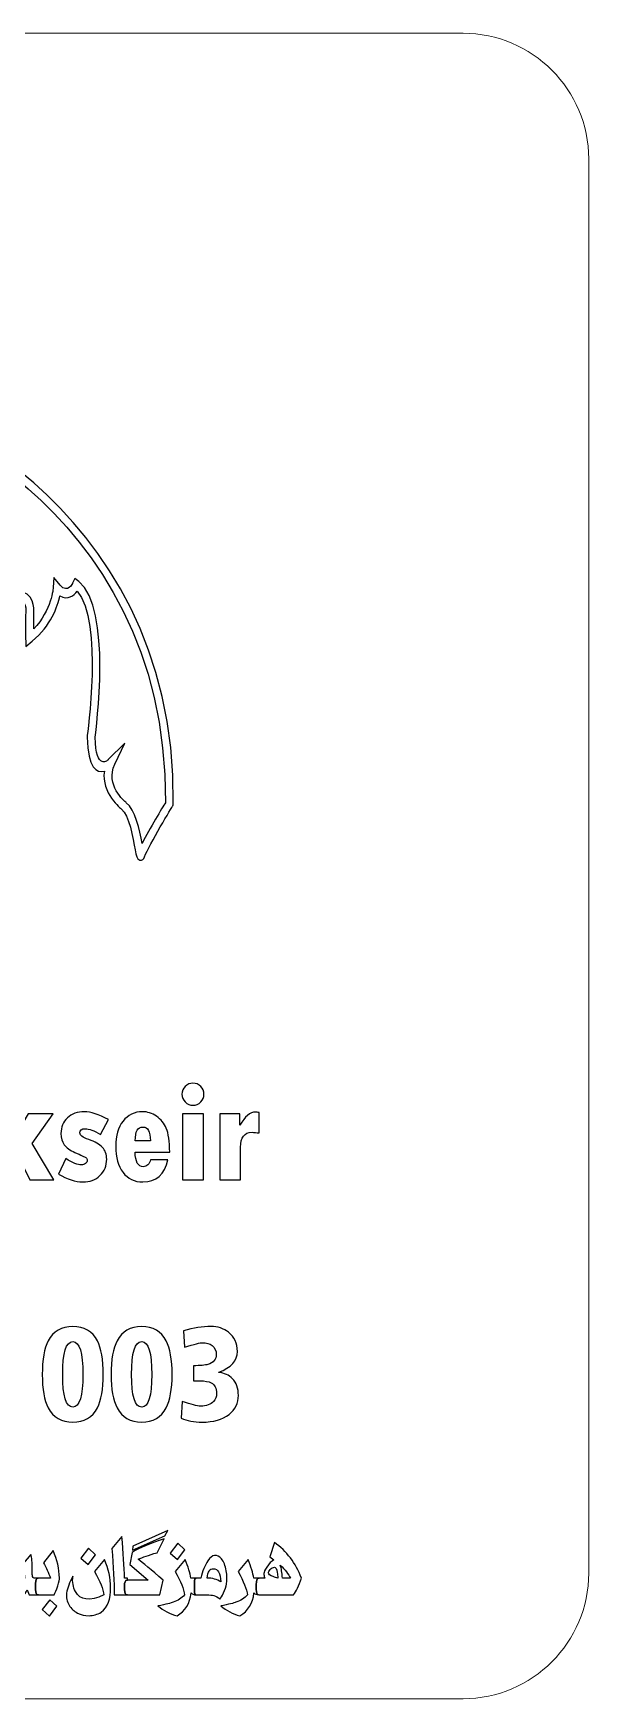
# Model space of a CAD drawing. Header units: millimetres. Extents: x -98 to 20, y -25 to 25.
# Drawn here: x 6.71 to 19.98, y -20.04 to 19.76 of the extents above; entities that cross this region are included whole.
import ezdxf

# ---------------------------------------------------------------- set-up
doc = ezdxf.new("R2010")
doc.units = ezdxf.units.MM
doc.header["$MEASUREMENT"] = 0
doc.layers.add('Layer 1', color=7, linetype='Continuous')

msp = doc.modelspace()

# ---------------------------------------------------------------- linework, layer by layer
at = {"layer": 'Layer 1', "color": 250, "lineweight": 18}
msp.add_open_spline([(-16.8224, 19.7584), (-16.8224, 19.7584), (16.9776, 19.7584), (16.9776, 19.7584), (18.6299, 19.7584), (19.9776, 18.4107), (19.9776, 16.7584), (19.9776, 16.7584), (19.9776, -17.0416), (19.9776, -17.0416), (19.9776, -18.6939), (18.6299, -20.0416), (16.9776, -20.0416), (16.9776, -20.0416), (-16.8224, -20.0416), (-16.8224, -20.0416), (-18.4747, -20.0416), (-19.8224, -18.6939), (-19.8224, -17.0416), (-19.8224, -17.0416), (-19.8224, 16.7584), (-19.8224, 16.7584), (-19.8224, 18.4107), (-18.4747, 19.7584), (-16.8224, 19.7584)], degree=3, knots=[0, 0, 0, 0, 0.125, 0.125, 0.125, 0.25, 0.25, 0.25, 0.375, 0.375, 0.375, 0.5, 0.5, 0.5, 0.625, 0.625, 0.625, 0.75, 0.75, 0.75, 0.875, 0.875, 0.875, 1, 1, 1, 1], dxfattribs=at)
at = {"layer": 'Layer 1', "color": 240}
for points, knots in [([(3.295, 11.0813), (3.295, 11.0813), (3.3156, 11.0739), (3.3156, 11.0739), (3.3349, 11.0674), (10.1292, 8.8262), (10.0527, 1.3445), (10.0527, 1.3445), (10.0524, 1.3182), (10.0524, 1.3182), (10.0524, 1.3182), (10.0393, 1.2963), (10.0393, 1.2963), (10.0378, 1.2937), (9.4707, 0.3562), (9.3669, 0.0794), (9.3521, 0.0158), (9.3151, -0.0095), (9.2535, 0.0014), (9.2535, 0.0014), (9.2513, 0.0017), (9.2513, 0.0017), (9.1794, 0.016), (9.164, 0.106), (9.1403, 0.2435), (9.0927, 0.5205), (8.996, 1.0813), (8.8135, 1.2185), (8.8135, 1.2185), (8.8112, 1.2203), (8.8112, 1.2203), (8.8097, 1.2215), (8.3261, 1.6), (8.4043, 2.1269), (8.2271, 2.0815), (8.0094, 2.183), (7.9918, 2.9373), (7.9918, 2.9373), (7.9926, 2.9518), (7.9926, 2.9518), (7.9937, 2.96), (8.3823, 5.7114), (7.7541, 6.4302), (7.6766, 6.3236), (7.534, 6.1962), (7.3436, 6.3181), (7.2864, 6.0637), (7.1253, 5.5933), (6.6818, 5.2318), (6.6818, 5.2318), (6.5258, 5.1046), (6.5258, 5.1046), (6.5258, 5.3615), (6.5052, 5.6908), (6.5266, 5.9325), (6.5266, 5.9333), (6.5628, 6.2312), (6.3203, 6.2333), (6.2439, 6.2271), (5.7945, 6.2198), (5.6692, 6.8729), (5.6692, 6.8729), (5.4, 6.5295), (5.4, 6.5295), (5.4, 6.5295), (5.3644, 6.7431), (5.3644, 6.7431), (5.3643, 6.7441), (5.2991, 7.1329), (4.9607, 7.1962), (4.9607, 7.1962), (4.9469, 7.1987), (4.9469, 7.1987), (4.9469, 7.1987), (4.9334, 7.206), (4.9334, 7.206), (4.9318, 7.2069), (4.3265, 7.5377), (4.452, 8.3751), (4.4275, 8.4907), (4.2459, 9.2623), (3.689, 9.6173), (3.7578, 9.4877), (3.8255, 9.3271), (3.8746, 9.1509), (3.9484, 8.8854), (3.9872, 8.5793), (3.9349, 8.2857), (3.9349, 8.2857), (3.9207, 8.2065), (3.9207, 8.2065), (3.9207, 8.2065), (3.8407, 8.2065), (3.8407, 8.2065), (3.8385, 8.2065), (3.118, 8.2067), (2.5875, 8.7552), (2.4425, 8.5711), (2.0962, 8.2724), (1.6525, 8.8384), (1.6138, 8.865), (1.4105, 8.9977), (1.2461, 8.9639), (1.2997, 8.7883), (1.3879, 8.6154), (1.5222, 8.4527), (1.5222, 8.4527), (1.6153, 8.3399), (1.6153, 8.3399), (1.6153, 8.3399), (1.4747, 8.2997), (1.4747, 8.2997), (1.4739, 8.2995), (1.1564, 8.2074), (0.8366, 8.5548), (0.8366, 8.5548), (0.8279, 8.5641), (0.8279, 8.5641), (0.8279, 8.5641), (0.8216, 8.5768), (0.8216, 8.5768), (0.8216, 8.5768), (0.8151, 8.5921), (0.8051, 8.6201), (0.8051, 8.6201), (0.7948, 8.6186), (0.7948, 8.6186), (0.3951, 8.0976), (0.0085, 8.216), (-0.2377, 8.3962), (-0.3378, 8.4693), (-0.4131, 8.5536), (-0.4546, 8.6053), (-0.4906, 8.6042), (-0.5283, 8.6088), (-0.5644, 8.624), (-0.5754, 8.5937), (-0.5825, 8.5768), (-0.5825, 8.5768), (-0.5825, 8.5768), (-0.589, 8.5639), (-0.589, 8.5639), (-0.589, 8.5639), (-0.5983, 8.5541), (-0.5983, 8.5541), (-0.9228, 8.2077), (-1.2432, 8.2995), (-1.244, 8.2997), (-1.244, 8.2997), (-1.3857, 8.3402), (-1.3857, 8.3402), (-1.3857, 8.3402), (-1.2911, 8.453), (-1.2911, 8.453), (-1.1661, 8.602), (-1.0806, 8.7596), (-1.0252, 8.9199), (-1.189, 8.9887), (-1.4208, 8.8445), (-1.4745, 8.8085), (-1.9208, 8.239), (-2.2679, 8.5419), (-2.4112, 8.7246), (-2.942, 8.1762), (-3.6633, 8.176), (-3.6654, 8.176), (-3.6654, 8.176), (-3.7455, 8.176), (-3.7455, 8.176), (-3.7455, 8.176), (-3.7596, 8.2549), (-3.7596, 8.2549), (-3.812, 8.5485), (-3.7733, 8.8547), (-3.6994, 9.1203), (-3.6504, 9.2966), (-3.5825, 9.4573), (-3.5135, 9.5869), (-4.071, 9.232), (-4.2527, 8.4603), (-4.2771, 8.3446), (-4.1512, 7.5072), (-4.7573, 7.1764), (-4.7589, 7.1755), (-4.7589, 7.1755), (-4.7724, 7.1682), (-4.7724, 7.1682), (-4.7724, 7.1682), (-4.7862, 7.1658), (-4.7862, 7.1658), (-5.125, 7.1024), (-5.1902, 6.7136), (-5.1903, 6.7126), (-5.1903, 6.7126), (-5.2258, 6.4991), (-5.2258, 6.4991), (-5.2258, 6.4991), (-5.4958, 6.8424), (-5.4958, 6.8424), (-5.6209, 6.1892), (-6.0705, 6.1964), (-6.147, 6.2025), (-6.3897, 6.2005), (-6.3536, 5.9029), (-6.3536, 5.9021), (-6.3322, 5.6604), (-6.3528, 5.3312), (-6.3528, 5.0744), (-6.3528, 5.0744), (-6.5088, 5.2013), (-6.5088, 5.2013), (-6.9531, 5.5629), (-7.1141, 6.0333), (-7.1711, 6.2877), (-7.3618, 6.1659), (-7.5046, 6.2932), (-7.5822, 6.3998), (-8.2112, 5.6812), (-7.8219, 2.9295), (-7.8208, 2.9213), (-7.8208, 2.9213), (-7.82, 2.9064), (-7.82, 2.9064), (-7.8378, 2.1518), (-8.0559, 2.0507), (-8.2334, 2.0962), (-8.1545, 1.5695), (-8.6387, 1.191), (-8.6402, 1.1898), (-8.6402, 1.1898), (-8.6425, 1.188), (-8.6425, 1.188), (-8.8253, 1.0508), (-8.922, 0.4902), (-8.9696, 0.2132), (-8.9933, 0.0754), (-9.0098, -0.0147), (-9.0807, -0.0288), (-9.0807, -0.0288), (-9.0829, -0.0291), (-9.0829, -0.0291), (-9.1445, -0.0399), (-9.1815, -0.0147), (-9.1963, 0.0488), (-9.3004, 0.3256), (-9.8679, 1.2632), (-9.8694, 1.2658), (-9.8694, 1.2658), (-9.8826, 1.2877), (-9.8826, 1.2877), (-9.8826, 1.2877), (-9.8829, 1.314), (-9.8829, 1.314), (-9.953, 8.1709), (-4.2474, 10.6257), (-3.2792, 10.993), (-3.5638, 10.9965), (-3.8344, 11.1225), (-3.8744, 11.571), (-3.8744, 11.571), (-3.8855, 11.6962), (-3.8855, 11.6962), (-3.8855, 11.6962), (-3.7619, 11.6731), (-3.7619, 11.6731), (-3.7605, 11.6729), (-3.233, 11.5586), (-3.1101, 11.8962), (-3.1101, 11.8962), (-3.1053, 11.9092), (-3.1053, 11.9092), (-3.1053, 11.9092), (-3.0977, 11.9197), (-3.0977, 11.9197), (-3.097, 11.9208), (-2.8751, 12.2472), (-2.6154, 12.4402), (-2.6154, 12.4402), (-3.0393, 12.7717), (-3.0393, 12.7717), (-3.0393, 12.7717), (-2.9486, 12.8474), (-2.9486, 12.8474), (-2.9461, 12.8495), (-2.1158, 13.5384), (-1.28, 13.4252), (-1.309, 13.6561), (-1.3096, 14.1132), (-0.9438, 14.431), (-0.9438, 14.431), (-0.9438, 14.8052), (-0.9438, 14.8052), (-0.9438, 14.8052), (-0.4886, 14.8052), (-0.4886, 14.8052), (-0.462, 14.9857), (-0.3571, 15.3867), (0.0535, 15.5036), (0.0535, 15.5036), (0.0959, 15.5156), (0.0959, 15.5156), (0.0959, 15.5156), (0.1327, 15.4912), (0.1327, 15.4912), (0.134, 15.4904), (0.553, 15.2061), (0.5704, 14.8052), (0.5704, 14.8052), (1.2491, 14.8052), (1.2491, 14.8052), (1.2491, 14.8052), (1.2491, 14.3459), (1.2491, 14.3459), (1.347, 14.2285), (1.6991, 13.764), (1.5191, 13.3516), (1.8865, 13.3511), (2.7155, 13.2916), (3.0892, 12.7935), (3.0892, 12.7935), (3.1431, 12.7214), (3.1431, 12.7214), (3.1431, 12.7214), (2.8134, 12.4438), (2.8134, 12.4438), (2.9345, 12.3622), (3.1181, 12.2227), (3.1762, 12.0922), (3.1762, 12.0922), (3.1778, 12.0889), (3.1778, 12.0889), (3.1783, 12.0876), (3.3601, 11.5906), (4.0039, 11.6921), (4.0039, 11.6921), (4.1617, 11.7169), (4.1617, 11.7169), (4.1617, 11.7169), (4.1085, 11.5661), (4.1085, 11.5661), (4.1079, 11.5645), (3.9411, 11.0837), (3.295, 11.0813)], [0, 0, 0, 0, 0.0087719, 0.0087719, 0.0087719, 0.0175439, 0.0175439, 0.0175439, 0.0263158, 0.0263158, 0.0263158, 0.0350877, 0.0350877, 0.0350877, 0.0438596, 0.0438596, 0.0438596, 0.0526316, 0.0526316, 0.0526316, 0.0614035, 0.0614035, 0.0614035, 0.0701754, 0.0701754, 0.0701754, 0.0789474, 0.0789474, 0.0789474, 0.0877193, 0.0877193, 0.0877193, 0.0964912, 0.0964912, 0.0964912, 0.1052632, 0.1052632, 0.1052632, 0.1140351, 0.1140351, 0.1140351, 0.122807, 0.122807, 0.122807, 0.1315789, 0.1315789, 0.1315789, 0.1403509, 0.1403509, 0.1403509, 0.1491228, 0.1491228, 0.1491228, 0.1578947, 0.1578947, 0.1578947, 0.1666667, 0.1666667, 0.1666667, 0.1754386, 0.1754386, 0.1754386, 0.1842105, 0.1842105, 0.1842105, 0.1929825, 0.1929825, 0.1929825, 0.2017544, 0.2017544, 0.2017544, 0.2105263, 0.2105263, 0.2105263, 0.2192982, 0.2192982, 0.2192982, 0.2280702, 0.2280702, 0.2280702, 0.2368421, 0.2368421, 0.2368421, 0.245614, 0.245614, 0.245614, 0.254386, 0.254386, 0.254386, 0.2631579, 0.2631579, 0.2631579, 0.2719298, 0.2719298, 0.2719298, 0.2807018, 0.2807018, 0.2807018, 0.2894737, 0.2894737, 0.2894737, 0.2982456, 0.2982456, 0.2982456, 0.3070175, 0.3070175, 0.3070175, 0.3157895, 0.3157895, 0.3157895, 0.3245614, 0.3245614, 0.3245614, 0.3333333, 0.3333333, 0.3333333, 0.3421053, 0.3421053, 0.3421053, 0.3508772, 0.3508772, 0.3508772, 0.3596491, 0.3596491, 0.3596491, 0.3684211, 0.3684211, 0.3684211, 0.377193, 0.377193, 0.377193, 0.3859649, 0.3859649, 0.3859649, 0.3947368, 0.3947368, 0.3947368, 0.4035088, 0.4035088, 0.4035088, 0.4122807, 0.4122807, 0.4122807, 0.4210526, 0.4210526, 0.4210526, 0.4298246, 0.4298246, 0.4298246, 0.4385965, 0.4385965, 0.4385965, 0.4473684, 0.4473684, 0.4473684, 0.4561404, 0.4561404, 0.4561404, 0.4649123, 0.4649123, 0.4649123, 0.4736842, 0.4736842, 0.4736842, 0.4824561, 0.4824561, 0.4824561, 0.4912281, 0.4912281, 0.4912281, 0.5, 0.5, 0.5, 0.5087719, 0.5087719, 0.5087719, 0.5175439, 0.5175439, 0.5175439, 0.5263158, 0.5263158, 0.5263158, 0.5350877, 0.5350877, 0.5350877, 0.5438596, 0.5438596, 0.5438596, 0.5526316, 0.5526316, 0.5526316, 0.5614035, 0.5614035, 0.5614035, 0.5701754, 0.5701754, 0.5701754, 0.5789474, 0.5789474, 0.5789474, 0.5877193, 0.5877193, 0.5877193, 0.5964912, 0.5964912, 0.5964912, 0.6052632, 0.6052632, 0.6052632, 0.6140351, 0.6140351, 0.6140351, 0.622807, 0.622807, 0.622807, 0.6315789, 0.6315789, 0.6315789, 0.6403509, 0.6403509, 0.6403509, 0.6491228, 0.6491228, 0.6491228, 0.6578947, 0.6578947, 0.6578947, 0.6666667, 0.6666667, 0.6666667, 0.6754386, 0.6754386, 0.6754386, 0.6842105, 0.6842105, 0.6842105, 0.6929825, 0.6929825, 0.6929825, 0.7017544, 0.7017544, 0.7017544, 0.7105263, 0.7105263, 0.7105263, 0.7192982, 0.7192982, 0.7192982, 0.7280702, 0.7280702, 0.7280702, 0.7368421, 0.7368421, 0.7368421, 0.745614, 0.745614, 0.745614, 0.754386, 0.754386, 0.754386, 0.7631579, 0.7631579, 0.7631579, 0.7719298, 0.7719298, 0.7719298, 0.7807018, 0.7807018, 0.7807018, 0.7894737, 0.7894737, 0.7894737, 0.7982456, 0.7982456, 0.7982456, 0.8070175, 0.8070175, 0.8070175, 0.8157895, 0.8157895, 0.8157895, 0.8245614, 0.8245614, 0.8245614, 0.8333333, 0.8333333, 0.8333333, 0.8421053, 0.8421053, 0.8421053, 0.8508772, 0.8508772, 0.8508772, 0.8596491, 0.8596491, 0.8596491, 0.8684211, 0.8684211, 0.8684211, 0.877193, 0.877193, 0.877193, 0.8859649, 0.8859649, 0.8859649, 0.8947368, 0.8947368, 0.8947368, 0.9035088, 0.9035088, 0.9035088, 0.9122807, 0.9122807, 0.9122807, 0.9210526, 0.9210526, 0.9210526, 0.9298246, 0.9298246, 0.9298246, 0.9385965, 0.9385965, 0.9385965, 0.9473684, 0.9473684, 0.9473684, 0.9561404, 0.9561404, 0.9561404, 0.9649123, 0.9649123, 0.9649123, 0.9736842, 0.9736842, 0.9736842, 0.9824561, 0.9824561, 0.9824561, 0.9912281, 0.9912281, 0.9912281, 1, 1, 1, 1]), ([(2.7408, 11.0572), (2.7408, 11.0572), (2.7401, 11.0564), (2.7401, 11.0564), (2.7401, 11.0564), (2.7356, 11.0588), (2.7356, 11.0588), (2.5386, 11.1186), (2.3546, 11.1727), (2.3082, 11.1863), (2.2602, 11.1881), (2.2131, 11.1869), (2.1672, 11.1831), (2.1233, 11.1793), (2.0818, 11.1732), (2.0429, 11.165), (2.0011, 11.1525), (1.9588, 11.1356), (1.9166, 11.1136), (1.7826, 11.0411), (1.6692, 10.9212), (1.5746, 10.7777), (1.5078, 10.6627), (1.3897, 10.4402), (1.2998, 10.1622), (1.2486, 9.9928), (1.2144, 9.8304), (1.1954, 9.7006), (1.174, 9.5139), (1.169, 9.3345), (1.2027, 9.1484), (1.4736, 9.2027), (1.7756, 8.9855), (1.7765, 8.9848), (1.7765, 8.9848), (1.7847, 8.9783), (1.7847, 8.9783), (1.7847, 8.9783), (1.7934, 8.9672), (1.7934, 8.9672), (2.2089, 8.4263), (2.4918, 8.9524), (2.4926, 8.9538), (2.4926, 8.9538), (2.5592, 9.0796), (2.5592, 9.0796), (2.5592, 9.0796), (2.6503, 8.9703), (2.6503, 8.9703), (3.0296, 8.5149), (3.5577, 8.4218), (3.7587, 8.4028), (3.7854, 8.6399), (3.7506, 8.8841), (3.6905, 9.1001), (3.5896, 9.4629), (3.4348, 9.7359), (3.3801, 9.7546), (3.3801, 9.7546), (3.4365, 9.9371), (3.4365, 9.9371), (3.4365, 9.9371), (3.444, 9.935), (3.444, 9.935), (4.405, 9.6614), (4.642, 8.3991), (4.6427, 8.3955), (4.6427, 8.3955), (4.6456, 8.3795), (4.6456, 8.3795), (4.6456, 8.3795), (4.643, 8.363), (4.643, 8.363), (4.5374, 7.7073), (4.9407, 7.4251), (5.0123, 7.3806), (5.2863, 7.3222), (5.4263, 7.115), (5.4942, 6.9589), (5.4942, 6.9589), (5.8165, 7.3702), (5.8165, 7.3702), (5.8165, 7.3702), (5.8315, 7.1186), (5.8315, 7.1186), (5.8762, 6.3625), (6.3034, 6.4235), (6.3045, 6.4236), (6.3045, 6.4236), (6.3179, 6.4247), (6.3179, 6.4247), (6.7476, 6.4247), (6.7229, 5.9856), (6.7172, 5.9228), (6.7172, 5.9228), (6.7172, 5.5242), (6.7172, 5.5242), (7.1445, 5.9728), (7.183, 6.5092), (7.183, 6.5107), (7.183, 6.5107), (7.1956, 6.7516), (7.1956, 6.7516), (7.1956, 6.7516), (7.3513, 6.5675), (7.3513, 6.5675), (7.53, 6.3559), (7.6458, 6.6202), (7.646, 6.6209), (7.646, 6.6209), (7.696, 6.7309), (7.696, 6.7309), (7.696, 6.7309), (7.7914, 6.6571), (7.7914, 6.6571), (8.5982, 6.0324), (8.2045, 3.091), (8.1828, 2.9335), (8.2039, 2.1043), (8.4987, 2.399), (8.4995, 2.3998), (8.4995, 2.3998), (8.8937, 2.7939), (8.8937, 2.7939), (8.8937, 2.7939), (8.6536, 2.2909), (8.6536, 2.2909), (8.4176, 1.7966), (8.8913, 1.4005), (8.9279, 1.371), (9.1417, 1.2102), (9.249, 0.7202), (9.3071, 0.3988), (9.4891, 0.7492), (9.7944, 1.2594), (9.8619, 1.3717), (9.921, 8.6933), (3.2731, 10.8865), (3.2541, 10.8931), (3.2541, 10.8931), (3.2515, 10.8942), (3.2515, 10.8942), (3.1578, 10.9291), (2.943, 10.9959), (2.7408, 11.0572)], [0, 0, 0, 0, 0.0208333, 0.0208333, 0.0208333, 0.0416667, 0.0416667, 0.0416667, 0.0625, 0.0625, 0.0625, 0.0833333, 0.0833333, 0.0833333, 0.1041667, 0.1041667, 0.1041667, 0.125, 0.125, 0.125, 0.1458333, 0.1458333, 0.1458333, 0.1666667, 0.1666667, 0.1666667, 0.1875, 0.1875, 0.1875, 0.2083333, 0.2083333, 0.2083333, 0.2291667, 0.2291667, 0.2291667, 0.25, 0.25, 0.25, 0.2708333, 0.2708333, 0.2708333, 0.2916667, 0.2916667, 0.2916667, 0.3125, 0.3125, 0.3125, 0.3333333, 0.3333333, 0.3333333, 0.3541667, 0.3541667, 0.3541667, 0.375, 0.375, 0.375, 0.3958333, 0.3958333, 0.3958333, 0.4166667, 0.4166667, 0.4166667, 0.4375, 0.4375, 0.4375, 0.4583333, 0.4583333, 0.4583333, 0.4791667, 0.4791667, 0.4791667, 0.5, 0.5, 0.5, 0.5208333, 0.5208333, 0.5208333, 0.5416667, 0.5416667, 0.5416667, 0.5625, 0.5625, 0.5625, 0.5833333, 0.5833333, 0.5833333, 0.6041667, 0.6041667, 0.6041667, 0.625, 0.625, 0.625, 0.6458333, 0.6458333, 0.6458333, 0.6666667, 0.6666667, 0.6666667, 0.6875, 0.6875, 0.6875, 0.7083333, 0.7083333, 0.7083333, 0.7291667, 0.7291667, 0.7291667, 0.75, 0.75, 0.75, 0.7708333, 0.7708333, 0.7708333, 0.7916667, 0.7916667, 0.7916667, 0.8125, 0.8125, 0.8125, 0.8333333, 0.8333333, 0.8333333, 0.8541667, 0.8541667, 0.8541667, 0.875, 0.875, 0.875, 0.8958333, 0.8958333, 0.8958333, 0.9166667, 0.9166667, 0.9166667, 0.9375, 0.9375, 0.9375, 0.9583333, 0.9583333, 0.9583333, 0.9791667, 0.9791667, 0.9791667, 1, 1, 1, 1]), ([(5.7438, -5.2309), (5.7438, -5.2309), (6.2404, -5.2309), (6.2404, -5.2309), (6.2404, -5.2309), (6.2404, -6.6296), (6.2404, -6.6296), (6.2404, -6.6296), (6.2488, -6.6296), (6.2488, -6.6296), (6.2488, -6.6296), (6.5879, -6.068), (6.5879, -6.068), (6.5879, -6.068), (7.1836, -6.068), (7.1836, -6.068), (7.1836, -6.068), (6.6787, -6.7737), (6.6787, -6.7737), (6.6787, -6.7737), (7.1941, -7.6432), (7.1941, -7.6432), (7.1941, -7.6432), (6.6203, -7.6432), (6.6203, -7.6432), (6.6203, -7.6432), (6.2488, -6.8746), (6.2488, -6.8746), (6.2488, -6.8746), (6.2404, -6.8746), (6.2404, -6.8746), (6.2404, -6.8746), (6.2404, -7.6432), (6.2404, -7.6432), (6.2404, -7.6432), (5.7438, -7.6432), (5.7438, -7.6432), (5.7438, -7.6432), (5.7438, -5.2309), (5.7438, -5.2309)], [0, 0, 0, 0, 0.0769231, 0.0769231, 0.0769231, 0.1538462, 0.1538462, 0.1538462, 0.2307692, 0.2307692, 0.2307692, 0.3076923, 0.3076923, 0.3076923, 0.3846154, 0.3846154, 0.3846154, 0.4615385, 0.4615385, 0.4615385, 0.5384615, 0.5384615, 0.5384615, 0.6153846, 0.6153846, 0.6153846, 0.6923077, 0.6923077, 0.6923077, 0.7692308, 0.7692308, 0.7692308, 0.8461538, 0.8461538, 0.8461538, 0.9230769, 0.9230769, 0.9230769, 1, 1, 1, 1]), ([(10.2581, -5.5959), (10.2581, -5.523), (10.2841, -5.4604), (10.3353, -5.4091), (10.3866, -5.3578), (10.4484, -5.3319), (10.5202, -5.3319), (10.5935, -5.3319), (10.6557, -5.3578), (10.7069, -5.4091), (10.7582, -5.4604), (10.7841, -5.523), (10.7841, -5.5959), (10.7841, -5.6676), (10.7582, -5.7296), (10.7069, -5.7816), (10.6557, -5.8338), (10.5935, -5.8592), (10.5202, -5.8592), (10.4497, -5.8592), (10.388, -5.8338), (10.3361, -5.7816), (10.2845, -5.7296), (10.2581, -5.6676), (10.2581, -5.5959)], [0, 0, 0, 0, 0.125, 0.125, 0.125, 0.25, 0.25, 0.25, 0.375, 0.375, 0.375, 0.5, 0.5, 0.5, 0.625, 0.625, 0.625, 0.75, 0.75, 0.75, 0.875, 0.875, 0.875, 1, 1, 1, 1]), ([(7.4816, -7.1347), (7.6516, -7.2351), (7.7742, -7.2856), (7.8497, -7.2856), (7.8909, -7.2856), (7.925, -7.275), (7.9523, -7.2535), (7.9799, -7.233), (7.9934, -7.2075), (7.9934, -7.1777), (7.9934, -7.1458), (7.982, -7.1226), (7.9592, -7.1077), (7.9365, -7.0928), (7.851, -7.0528), (7.7024, -6.9876), (7.5837, -6.9354), (7.4982, -6.8731), (7.4456, -6.8016), (7.3929, -6.7307), (7.3667, -6.6418), (7.3667, -6.5356), (7.3667, -6.3839), (7.4188, -6.2591), (7.5236, -6.1604), (7.6279, -6.0628), (7.7612, -6.0133), (7.9233, -6.0133), (8.0806, -6.0133), (8.2739, -6.0764), (8.5018, -6.2018), (8.5018, -6.2018), (8.3103, -6.5563), (8.3103, -6.5563), (8.1617, -6.4651), (8.0398, -6.4192), (7.9456, -6.4192), (7.8633, -6.4192), (7.8221, -6.4524), (7.8221, -6.5186), (7.8221, -6.5505), (7.8373, -6.5781), (7.8676, -6.6014), (7.8979, -6.6252), (7.9526, -6.6509), (8.0329, -6.6795), (8.1823, -6.732), (8.2911, -6.7951), (8.3588, -6.8679), (8.4268, -6.9411), (8.4606, -7.0335), (8.4606, -7.1449), (8.4606, -7.3053), (8.4072, -7.4358), (8.2998, -7.5389), (8.1924, -7.6415), (8.0556, -7.6926), (7.8892, -7.6926), (7.709, -7.6926), (7.5157, -7.6295), (7.31, -7.5029), (7.31, -7.5029), (7.4816, -7.1347), (7.4816, -7.1347)], [0, 0, 0, 0, 0.047619, 0.047619, 0.047619, 0.0952381, 0.0952381, 0.0952381, 0.1428571, 0.1428571, 0.1428571, 0.1904762, 0.1904762, 0.1904762, 0.2380952, 0.2380952, 0.2380952, 0.2857143, 0.2857143, 0.2857143, 0.3333333, 0.3333333, 0.3333333, 0.3809524, 0.3809524, 0.3809524, 0.4285714, 0.4285714, 0.4285714, 0.4761905, 0.4761905, 0.4761905, 0.5238095, 0.5238095, 0.5238095, 0.5714286, 0.5714286, 0.5714286, 0.6190476, 0.6190476, 0.6190476, 0.6666667, 0.6666667, 0.6666667, 0.7142857, 0.7142857, 0.7142857, 0.7619048, 0.7619048, 0.7619048, 0.8095238, 0.8095238, 0.8095238, 0.8571429, 0.8571429, 0.8571429, 0.9047619, 0.9047619, 0.9047619, 0.952381, 0.952381, 0.952381, 1, 1, 1, 1]), ([(9.5051, -7.1622), (9.5051, -7.1622), (9.9245, -7.1622), (9.9245, -7.1622), (9.8447, -7.5162), (9.6452, -7.6929), (9.3253, -7.6929), (9.1255, -7.6929), (8.9677, -7.617), (8.8511, -7.4649), (8.7345, -7.3138), (8.6767, -7.1038), (8.6767, -6.8369), (8.6767, -6.588), (8.7345, -6.3886), (8.8511, -6.2388), (8.9677, -6.0888), (9.1218, -6.0134), (9.3152, -6.0134), (9.4313, -6.0134), (9.5432, -6.0498), (9.6505, -6.1221), (9.7579, -6.1949), (9.8359, -6.2908), (9.885, -6.4105), (9.9345, -6.5306), (9.9617, -6.7194), (9.9673, -6.9771), (9.9673, -6.9771), (9.1368, -6.9771), (9.1368, -6.9771), (9.1438, -7.2113), (9.2087, -7.3283), (9.3323, -7.3283), (9.3743, -7.3283), (9.4121, -7.3129), (9.4448, -7.2818), (9.4782, -7.2511), (9.4984, -7.2113), (9.5051, -7.1622)], [0, 0, 0, 0, 0.0769231, 0.0769231, 0.0769231, 0.1538462, 0.1538462, 0.1538462, 0.2307692, 0.2307692, 0.2307692, 0.3076923, 0.3076923, 0.3076923, 0.3846154, 0.3846154, 0.3846154, 0.4615385, 0.4615385, 0.4615385, 0.5384615, 0.5384615, 0.5384615, 0.6153846, 0.6153846, 0.6153846, 0.6923077, 0.6923077, 0.6923077, 0.7692308, 0.7692308, 0.7692308, 0.8461538, 0.8461538, 0.8461538, 0.9230769, 0.9230769, 0.9230769, 1, 1, 1, 1]), ([(10.2722, -6.0683), (10.2722, -6.0683), (10.7705, -6.0683), (10.7705, -6.0683), (10.7705, -6.0683), (10.7705, -7.6433), (10.7705, -7.6433), (10.7705, -7.6433), (10.2722, -7.6433), (10.2722, -7.6433), (10.2722, -7.6433), (10.2722, -6.0683), (10.2722, -6.0683)], [0, 0, 0, 0, 0.25, 0.25, 0.25, 0.5, 0.5, 0.5, 0.75, 0.75, 0.75, 1, 1, 1, 1]), ([(11.6383, -6.0682), (11.6383, -6.0682), (11.6383, -6.3321), (11.6383, -6.3321), (11.6383, -6.3321), (11.6451, -6.3321), (11.6451, -6.3321), (11.7635, -6.1264), (11.8884, -6.0235), (12.0199, -6.0235), (12.0392, -6.0235), (12.0664, -6.027), (12.1006, -6.034), (12.1006, -6.034), (12.1006, -6.5218), (12.1006, -6.5218), (12.0401, -6.5117), (11.9839, -6.5064), (11.9326, -6.5064), (11.7499, -6.5064), (11.6589, -6.6247), (11.6589, -6.861), (11.6589, -6.861), (11.6589, -7.6433), (11.6589, -7.6433), (11.6589, -7.6433), (11.1623, -7.6433), (11.1623, -7.6433), (11.1623, -7.6433), (11.1623, -6.0682), (11.1623, -6.0682), (11.1623, -6.0682), (11.6383, -6.0682), (11.6383, -6.0682)], [0, 0, 0, 0, 0.0909091, 0.0909091, 0.0909091, 0.1818182, 0.1818182, 0.1818182, 0.2727273, 0.2727273, 0.2727273, 0.3636364, 0.3636364, 0.3636364, 0.4545455, 0.4545455, 0.4545455, 0.5454545, 0.5454545, 0.5454545, 0.6363636, 0.6363636, 0.6363636, 0.7272727, 0.7272727, 0.7272727, 0.8181818, 0.8181818, 0.8181818, 0.9090909, 0.9090909, 0.9090909, 1, 1, 1, 1]), ([(9.1438, -6.7067), (9.1438, -6.7067), (9.5051, -6.7067), (9.5051, -6.7067), (9.5014, -6.5963), (9.4862, -6.5143), (9.4589, -6.4609), (9.4313, -6.4079), (9.3884, -6.3816), (9.3287, -6.3816), (9.2627, -6.3816), (9.2153, -6.4069), (9.1868, -6.4587), (9.1579, -6.51), (9.1438, -6.5928), (9.1438, -6.7067)], [0, 0, 0, 0, 0.2, 0.2, 0.2, 0.4, 0.4, 0.4, 0.6, 0.6, 0.6, 0.8, 0.8, 0.8, 1, 1, 1, 1]), ([(7.0644, -13.092), (6.9694, -12.9079), (6.9212, -12.6414), (6.9212, -12.2916), (6.9212, -11.9393), (6.9694, -11.6711), (7.0644, -11.487), (7.1832, -11.26), (7.3783, -11.1469), (7.6509, -11.1469), (7.9235, -11.1469), (8.119, -11.26), (8.2374, -11.487), (8.3315, -11.6711), (8.3783, -11.9393), (8.3783, -12.2916), (8.3783, -12.6427), (8.3315, -12.9092), (8.2374, -13.092), (8.119, -13.3189), (7.9235, -13.4325), (7.6509, -13.4325), (7.3783, -13.4325), (7.1832, -13.3189), (7.0644, -13.092)], [0, 0, 0, 0, 0.125, 0.125, 0.125, 0.25, 0.25, 0.25, 0.375, 0.375, 0.375, 0.5, 0.5, 0.5, 0.625, 0.625, 0.625, 0.75, 0.75, 0.75, 0.875, 0.875, 0.875, 1, 1, 1, 1]), ([(7.8928, -12.2916), (7.8928, -11.7698), (7.8122, -11.5085), (7.6509, -11.5085), (7.4896, -11.5085), (7.409, -11.7698), (7.409, -12.2916), (7.409, -12.8123), (7.4896, -13.0727), (7.6509, -13.0727), (7.8122, -13.0727), (7.8928, -12.8123), (7.8928, -12.2916)], [0, 0, 0, 0, 0.25, 0.25, 0.25, 0.5, 0.5, 0.5, 0.75, 0.75, 0.75, 1, 1, 1, 1]), ([(8.7097, -13.092), (8.6146, -12.9079), (8.5664, -12.6414), (8.5664, -12.2916), (8.5664, -11.9393), (8.6146, -11.6711), (8.7097, -11.487), (8.8285, -11.26), (9.0235, -11.1469), (9.2961, -11.1469), (9.5687, -11.1469), (9.7642, -11.26), (9.8825, -11.487), (9.9767, -11.6711), (10.0236, -11.9393), (10.0236, -12.2916), (10.0236, -12.6427), (9.9767, -12.9092), (9.8825, -13.092), (9.7642, -13.3189), (9.5687, -13.4325), (9.2961, -13.4325), (9.0235, -13.4325), (8.8285, -13.3189), (8.7097, -13.092)], [0, 0, 0, 0, 0.125, 0.125, 0.125, 0.25, 0.25, 0.25, 0.375, 0.375, 0.375, 0.5, 0.5, 0.5, 0.625, 0.625, 0.625, 0.75, 0.75, 0.75, 0.875, 0.875, 0.875, 1, 1, 1, 1]), ([(9.538, -12.2916), (9.538, -11.7698), (9.4573, -11.5085), (9.2961, -11.5085), (9.1348, -11.5085), (9.0542, -11.7698), (9.0542, -12.2916), (9.0542, -12.8123), (9.1348, -13.0727), (9.2961, -13.0727), (9.4573, -13.0727), (9.538, -12.8123), (9.538, -12.2916)], [0, 0, 0, 0, 0.25, 0.25, 0.25, 0.5, 0.5, 0.5, 0.75, 0.75, 0.75, 1, 1, 1, 1]), ([(10.2661, -12.9358), (10.4768, -13.0116), (10.6232, -13.0494), (10.7048, -13.0494), (10.8415, -13.0494), (10.9445, -13.013), (11.0129, -12.9402), (11.0628, -12.8859), (11.0878, -12.8214), (11.0878, -12.7473), (11.0878, -12.6233), (11.0439, -12.5387), (10.9572, -12.4928), (10.8984, -12.4616), (10.8108, -12.4458), (10.6942, -12.4458), (10.6942, -12.4458), (10.5377, -12.4458), (10.5377, -12.4458), (10.5377, -12.4458), (10.5377, -12.0843), (10.5377, -12.0843), (10.6933, -12.0843), (10.8072, -12.0732), (10.8801, -12.0519), (11.0129, -12.0124), (11.0791, -11.9332), (11.0791, -11.8143), (11.0791, -11.7244), (11.0457, -11.6538), (10.9786, -11.6026), (10.9173, -11.557), (10.841, -11.5342), (10.7499, -11.5342), (10.7012, -11.5342), (10.5571, -11.5694), (10.3173, -11.6389), (10.3173, -11.6389), (10.2936, -11.2494), (10.2936, -11.2494), (10.5365, -11.181), (10.7551, -11.1468), (10.9506, -11.1468), (11.1136, -11.1468), (11.2539, -11.1928), (11.3723, -11.2857), (11.5125, -11.3958), (11.5822, -11.5479), (11.5822, -11.7415), (11.5822, -11.9642), (11.4354, -12.1299), (11.1413, -12.2381), (11.1413, -12.2381), (11.1413, -12.2424), (11.1413, -12.2424), (11.2728, -12.2582), (11.3801, -12.3087), (11.4643, -12.3945), (11.5598, -12.4928), (11.608, -12.6254), (11.608, -12.7926), (11.608, -12.9797), (11.533, -13.1303), (11.3832, -13.2461), (11.2257, -13.3701), (11.012, -13.4324), (10.7412, -13.4324), (10.5473, -13.4324), (10.3804, -13.4012), (10.2401, -13.3381), (10.2401, -13.3381), (10.2661, -12.9358), (10.2661, -12.9358)], [0, 0, 0, 0, 0.0416667, 0.0416667, 0.0416667, 0.0833333, 0.0833333, 0.0833333, 0.125, 0.125, 0.125, 0.1666667, 0.1666667, 0.1666667, 0.2083333, 0.2083333, 0.2083333, 0.25, 0.25, 0.25, 0.2916667, 0.2916667, 0.2916667, 0.3333333, 0.3333333, 0.3333333, 0.375, 0.375, 0.375, 0.4166667, 0.4166667, 0.4166667, 0.4583333, 0.4583333, 0.4583333, 0.5, 0.5, 0.5, 0.5416667, 0.5416667, 0.5416667, 0.5833333, 0.5833333, 0.5833333, 0.625, 0.625, 0.625, 0.6666667, 0.6666667, 0.6666667, 0.7083333, 0.7083333, 0.7083333, 0.75, 0.75, 0.75, 0.7916667, 0.7916667, 0.7916667, 0.8333333, 0.8333333, 0.8333333, 0.875, 0.875, 0.875, 0.9166667, 0.9166667, 0.9166667, 0.9583333, 0.9583333, 0.9583333, 1, 1, 1, 1]), ([(8.638, -17.562), (8.6415, -17.2583), (8.6226, -16.8893), (8.5814, -16.4554), (8.5814, -16.4554), (8.8243, -16.1639), (8.8243, -16.1639), (8.855, -16.5576), (8.8764, -16.8889), (8.8882, -17.1574), (8.8882, -17.1574), (8.9539, -17.1574), (8.9539, -17.1574), (8.9539, -17.1574), (8.9539, -17.2126), (8.9539, -17.2126), (8.9539, -17.2126), (8.9514, -17.2126), (8.9514, -17.2126), (8.9057, -17.2126), (8.8833, -17.256), (8.8833, -17.3423), (8.8833, -17.3423), (8.8856, -17.4307), (8.8856, -17.4307), (8.8856, -17.5184), (8.9083, -17.5618), (8.9539, -17.5618), (8.9539, -17.5618), (8.9539, -17.562), (8.9539, -17.562), (8.9539, -17.562), (8.638, -17.562), (8.638, -17.562)], [0, 0, 0, 0, 0.0909091, 0.0909091, 0.0909091, 0.1818182, 0.1818182, 0.1818182, 0.2727273, 0.2727273, 0.2727273, 0.3636364, 0.3636364, 0.3636364, 0.4545455, 0.4545455, 0.4545455, 0.5454545, 0.5454545, 0.5454545, 0.6363636, 0.6363636, 0.6363636, 0.7272727, 0.7272727, 0.7272727, 0.8181818, 0.8181818, 0.8181818, 0.9090909, 0.9090909, 0.9090909, 1, 1, 1, 1]), ([(8.9539, -17.5618), (8.9083, -17.5618), (8.8856, -17.5184), (8.8856, -17.4307), (8.8856, -17.4307), (8.8833, -17.3423), (8.8833, -17.3423), (8.8833, -17.256), (8.9057, -17.2126), (8.9514, -17.2126), (8.9514, -17.2126), (9.4545, -17.2126), (9.4545, -17.2126), (9.4545, -17.2126), (9.0152, -16.8312), (9.0152, -16.8312), (9.0152, -16.8312), (9.0667, -16.5451), (9.0667, -16.5451), (9.2559, -16.4329), (9.511, -16.3246), (9.8323, -16.2204), (9.8323, -16.2204), (9.6627, -16.5538), (9.6627, -16.5538), (9.4641, -16.6104), (9.3145, -16.6626), (9.2144, -16.7095), (9.3216, -16.7901), (9.5193, -16.9574), (9.8077, -17.2126), (9.8077, -17.2126), (9.7305, -17.5618), (9.7305, -17.5618), (9.7305, -17.5618), (8.9539, -17.5618), (8.9539, -17.5618)], [0, 0, 0, 0, 0.0833333, 0.0833333, 0.0833333, 0.1666667, 0.1666667, 0.1666667, 0.25, 0.25, 0.25, 0.3333333, 0.3333333, 0.3333333, 0.4166667, 0.4166667, 0.4166667, 0.5, 0.5, 0.5, 0.5833333, 0.5833333, 0.5833333, 0.6666667, 0.6666667, 0.6666667, 0.75, 0.75, 0.75, 0.8333333, 0.8333333, 0.8333333, 0.9166667, 0.9166667, 0.9166667, 1, 1, 1, 1]), ([(9.0758, -16.4898), (9.0758, -16.4898), (9.0873, -16.3934), (9.0873, -16.3934), (9.0873, -16.3934), (9.9194, -16.0214), (9.9194, -16.0214), (9.9194, -16.0214), (9.8523, -16.1499), (9.8523, -16.1499), (9.8523, -16.1499), (9.0758, -16.4898), (9.0758, -16.4898)], [0, 0, 0, 0, 0.25, 0.25, 0.25, 0.5, 0.5, 0.5, 0.75, 0.75, 0.75, 1, 1, 1, 1]), ([(12.1008, -17.5621), (12.0556, -17.5621), (12.0329, -17.5182), (12.0329, -17.4311), (12.0329, -17.4311), (12.0329, -17.3347), (12.0329, -17.3347), (12.0329, -17.2859), (12.0381, -17.2451), (12.0495, -17.2127), (12.0622, -17.176), (12.0794, -17.1575), (12.1008, -17.1575), (12.1008, -17.1575), (12.2358, -17.1575), (12.2358, -17.1575), (12.2205, -17.1106), (12.214, -17.0742), (12.2166, -17.0484), (12.2166, -17.0185), (12.2389, -16.9683), (12.2831, -16.8981), (12.3361, -16.8126), (12.3941, -16.7547), (12.4567, -16.725), (12.4567, -16.725), (12.3603, -16.6504), (12.3603, -16.6504), (12.3603, -16.6504), (12.4668, -16.3051), (12.4668, -16.3051), (12.7622, -16.5164), (12.977, -16.8008), (13.1115, -17.1575), (13.0505, -17.3415), (12.9883, -17.4766), (12.9252, -17.5621), (12.9252, -17.5621), (12.1008, -17.5621), (12.1008, -17.5621)], [0, 0, 0, 0, 0.0769231, 0.0769231, 0.0769231, 0.1538462, 0.1538462, 0.1538462, 0.2307692, 0.2307692, 0.2307692, 0.3076923, 0.3076923, 0.3076923, 0.3846154, 0.3846154, 0.3846154, 0.4615385, 0.4615385, 0.4615385, 0.5384615, 0.5384615, 0.5384615, 0.6153846, 0.6153846, 0.6153846, 0.6923077, 0.6923077, 0.6923077, 0.7692308, 0.7692308, 0.7692308, 0.8461538, 0.8461538, 0.8461538, 0.9230769, 0.9230769, 0.9230769, 1, 1, 1, 1]), ([(6.6094, -17.5621), (6.6094, -17.5621), (6.5602, -17.4424), (6.5602, -17.4424), (6.5222, -17.5135), (6.4918, -17.5534), (6.4704, -17.5621), (6.4704, -17.5621), (6.2329, -17.5621), (6.2329, -17.5621), (6.1877, -17.5621), (6.1648, -17.5183), (6.1648, -17.4312), (6.1648, -17.4312), (6.1648, -17.2886), (6.1648, -17.2886), (6.1648, -17.2009), (6.1877, -17.1575), (6.2329, -17.1575), (6.2329, -17.1575), (6.5028, -17.1575), (6.5028, -17.1575), (6.4941, -17.083), (6.4692, -16.9836), (6.4284, -16.8595), (6.4284, -16.8595), (6.6465, -16.5954), (6.6465, -16.5954), (6.6711, -16.6636), (6.6826, -16.7843), (6.68, -16.9573), (6.6789, -17.0266), (6.6809, -17.0738), (6.6852, -17.0998), (6.6908, -17.1383), (6.7049, -17.1575), (6.7259, -17.1575), (6.7259, -17.1575), (6.8246, -17.1575), (6.8246, -17.1575), (6.7823, -17.1602), (6.7608, -17.204), (6.7608, -17.2885), (6.7608, -17.2885), (6.7608, -17.431), (6.7608, -17.431), (6.7608, -17.5187), (6.7837, -17.562), (6.8288, -17.562), (6.8288, -17.562), (6.8289, -17.562), (6.8289, -17.562), (6.8289, -17.562), (6.8289, -17.5621), (6.8289, -17.5621), (6.8289, -17.5621), (6.6094, -17.5621), (6.6094, -17.5621)], [0, 0, 0, 0, 0.0526316, 0.0526316, 0.0526316, 0.1052632, 0.1052632, 0.1052632, 0.1578947, 0.1578947, 0.1578947, 0.2105263, 0.2105263, 0.2105263, 0.2631579, 0.2631579, 0.2631579, 0.3157895, 0.3157895, 0.3157895, 0.3684211, 0.3684211, 0.3684211, 0.4210526, 0.4210526, 0.4210526, 0.4736842, 0.4736842, 0.4736842, 0.5263158, 0.5263158, 0.5263158, 0.5789474, 0.5789474, 0.5789474, 0.6315789, 0.6315789, 0.6315789, 0.6842105, 0.6842105, 0.6842105, 0.7368421, 0.7368421, 0.7368421, 0.7894737, 0.7894737, 0.7894737, 0.8421053, 0.8421053, 0.8421053, 0.8947368, 0.8947368, 0.8947368, 0.9473684, 0.9473684, 0.9473684, 1, 1, 1, 1]), ([(6.8288, -17.562), (6.7837, -17.562), (6.7608, -17.5187), (6.7608, -17.431), (6.7608, -17.431), (6.7608, -17.2885), (6.7608, -17.2885), (6.7608, -17.2013), (6.7837, -17.1574), (6.8288, -17.1574), (6.8288, -17.1574), (7.1163, -17.1574), (7.1163, -17.1574), (7.0729, -17.0325), (7.0168, -16.9108), (6.9485, -16.7915), (6.9485, -16.7915), (7.1846, -16.504), (7.1846, -16.504), (7.2755, -16.7205), (7.3245, -16.9383), (7.3319, -17.1574), (7.3319, -17.1886), (7.3183, -17.2495), (7.2912, -17.3411), (7.26, -17.4441), (7.2302, -17.5178), (7.2014, -17.562), (7.2014, -17.562), (6.8288, -17.562), (6.8288, -17.562)], [0, 0, 0, 0, 0.1, 0.1, 0.1, 0.2, 0.2, 0.2, 0.3, 0.3, 0.3, 0.4, 0.4, 0.4, 0.5, 0.5, 0.5, 0.6, 0.6, 0.6, 0.7, 0.7, 0.7, 0.8, 0.8, 0.8, 0.9, 0.9, 0.9, 1, 1, 1, 1]), ([(7.7139, -17.4797), (7.8234, -17.6914), (8.0499, -17.7185), (8.3932, -17.5621), (8.376, -17.4241), (8.3015, -17.2383), (8.1696, -17.0047), (8.1696, -17.0047), (8.4084, -16.7158), (8.4084, -16.7158), (8.5028, -16.9402), (8.5513, -17.1628), (8.5547, -17.3837), (8.5601, -17.659), (8.4847, -17.8567), (8.3292, -17.9754), (8.2375, -18.0275), (8.1401, -18.0552), (8.0377, -18.0578), (7.9382, -18.0596), (7.8465, -18.0385), (7.7629, -17.9946), (7.6761, -17.9504), (7.6098, -17.8877), (7.5635, -17.8071), (7.513, -17.7217), (7.4916, -17.6247), (7.4994, -17.517), (7.5236, -17.3947), (7.574, -17.2609), (7.6511, -17.1163), (7.637, -17.2535), (7.6582, -17.3745), (7.7139, -17.4797)], [0, 0, 0, 0, 0.0909091, 0.0909091, 0.0909091, 0.1818182, 0.1818182, 0.1818182, 0.2727273, 0.2727273, 0.2727273, 0.3636364, 0.3636364, 0.3636364, 0.4545455, 0.4545455, 0.4545455, 0.5454545, 0.5454545, 0.5454545, 0.6363636, 0.6363636, 0.6363636, 0.7272727, 0.7272727, 0.7272727, 0.8181818, 0.8181818, 0.8181818, 0.9090909, 0.9090909, 0.9090909, 1, 1, 1, 1]), ([(7.8461, -16.6811), (7.8461, -16.6811), (8.0285, -16.445), (8.0285, -16.445), (8.0285, -16.445), (8.1941, -16.6014), (8.1941, -16.6014), (8.1941, -16.6014), (8.0197, -16.8341), (8.0197, -16.8341), (8.0197, -16.8341), (7.8461, -16.6811), (7.8461, -16.6811)], [0, 0, 0, 0, 0.25, 0.25, 0.25, 0.5, 0.5, 0.5, 0.75, 0.75, 0.75, 1, 1, 1, 1]), ([(9.9767, -16.5618), (9.9767, -16.5618), (10.159, -16.3282), (10.159, -16.3282), (10.159, -16.3282), (10.3273, -16.482), (10.3273, -16.482), (10.3273, -16.482), (10.1503, -16.716), (10.1503, -16.716), (10.1503, -16.716), (9.9767, -16.5618), (9.9767, -16.5618)], [0, 0, 0, 0, 0.25, 0.25, 0.25, 0.5, 0.5, 0.5, 0.75, 0.75, 0.75, 1, 1, 1, 1]), ([(10.5989, -17.5622), (10.5725, -17.5622), (10.5594, -17.5276), (10.5594, -17.4592), (10.5594, -17.4592), (10.5594, -17.2654), (10.5594, -17.2654), (10.5594, -17.1936), (10.5725, -17.1578), (10.5989, -17.1578), (10.5989, -17.1578), (10.7093, -17.1578), (10.7093, -17.1578), (10.7487, -16.9924), (10.8053, -16.8553), (10.8789, -16.7466), (10.9859, -16.5901), (11.0941, -16.5743), (11.2036, -16.6993), (11.2585, -16.7641), (11.2966, -16.8601), (11.3181, -16.9868), (11.336, -17.0972), (11.3377, -17.2023), (11.3233, -17.3027), (11.3137, -17.3592), (11.29, -17.4295), (11.2514, -17.5132), (11.2154, -17.5921), (11.1861, -17.6415), (11.1638, -17.6621), (11.1176, -17.6191), (11.0714, -17.5915), (11.024, -17.5789), (10.9845, -17.5674), (10.9231, -17.5622), (10.8391, -17.5622), (10.8391, -17.5622), (10.5989, -17.5622), (10.5989, -17.5622)], [0, 0, 0, 0, 0.0769231, 0.0769231, 0.0769231, 0.1538462, 0.1538462, 0.1538462, 0.2307692, 0.2307692, 0.2307692, 0.3076923, 0.3076923, 0.3076923, 0.3846154, 0.3846154, 0.3846154, 0.4615385, 0.4615385, 0.4615385, 0.5384615, 0.5384615, 0.5384615, 0.6153846, 0.6153846, 0.6153846, 0.6923077, 0.6923077, 0.6923077, 0.7692308, 0.7692308, 0.7692308, 0.8461538, 0.8461538, 0.8461538, 0.9230769, 0.9230769, 0.9230769, 1, 1, 1, 1]), ([(12.0884, -17.5608), (12.0436, -17.5558), (12.0071, -17.5403), (11.979, -17.5147), (11.9523, -17.7636), (11.8401, -17.946), (11.6425, -18.0616), (11.4729, -18.0126), (11.3212, -17.9341), (11.1867, -17.8254), (11.3777, -17.7851), (11.4987, -17.7558), (11.55, -17.7378), (11.6622, -17.6991), (11.7532, -17.6408), (11.8234, -17.562), (11.8063, -17.4244), (11.7319, -17.2386), (11.6, -17.0049), (11.6, -17.0049), (11.8375, -16.7157), (11.8375, -16.7157), (11.9102, -16.8924), (11.9554, -17.0396), (11.9724, -17.1574), (11.9724, -17.1574), (12.1008, -17.1574), (12.1008, -17.1574), (12.1008, -17.1574), (12.1008, -17.1575), (12.1008, -17.1575), (12.0794, -17.1575), (12.0622, -17.176), (12.0495, -17.2127), (12.0381, -17.2451), (12.0329, -17.2859), (12.0329, -17.3347), (12.0329, -17.3347), (12.0329, -17.4311), (12.0329, -17.4311), (12.0329, -17.5099), (12.0515, -17.5532), (12.0884, -17.5608)], [0, 0, 0, 0, 0.0714286, 0.0714286, 0.0714286, 0.1428571, 0.1428571, 0.1428571, 0.2142857, 0.2142857, 0.2142857, 0.2857143, 0.2857143, 0.2857143, 0.3571429, 0.3571429, 0.3571429, 0.4285714, 0.4285714, 0.4285714, 0.5, 0.5, 0.5, 0.5714286, 0.5714286, 0.5714286, 0.6428571, 0.6428571, 0.6428571, 0.7142857, 0.7142857, 0.7142857, 0.7857143, 0.7857143, 0.7857143, 0.8571429, 0.8571429, 0.8571429, 0.9285714, 0.9285714, 0.9285714, 1, 1, 1, 1]), ([(10.5915, -17.5613), (10.5447, -17.5566), (10.5067, -17.5411), (10.4776, -17.5147), (10.4509, -17.7635), (10.3387, -17.9459), (10.1411, -18.0615), (9.9715, -18.013), (9.8198, -17.9341), (9.6853, -17.8254), (9.8764, -17.785), (9.9974, -17.756), (10.0486, -17.7382), (10.1608, -17.6995), (10.2519, -17.6408), (10.3221, -17.562), (10.3049, -17.4243), (10.2304, -17.2385), (10.0986, -17.0049), (10.0986, -17.0049), (10.3361, -16.716), (10.3361, -16.716), (10.4088, -16.8923), (10.454, -17.0395), (10.4711, -17.1573), (10.4711, -17.1573), (10.5995, -17.1573), (10.5995, -17.1573), (10.5995, -17.1573), (10.5995, -17.1578), (10.5995, -17.1578), (10.5995, -17.1578), (10.5989, -17.1578), (10.5989, -17.1578), (10.5725, -17.1578), (10.5594, -17.1936), (10.5594, -17.2654), (10.5594, -17.2654), (10.5594, -17.4592), (10.5594, -17.4592), (10.5594, -17.5208), (10.5701, -17.5552), (10.5915, -17.5613)], [0, 0, 0, 0, 0.0714286, 0.0714286, 0.0714286, 0.1428571, 0.1428571, 0.1428571, 0.2142857, 0.2142857, 0.2142857, 0.2857143, 0.2857143, 0.2857143, 0.3571429, 0.3571429, 0.3571429, 0.4285714, 0.4285714, 0.4285714, 0.5, 0.5, 0.5, 0.5714286, 0.5714286, 0.5714286, 0.6428571, 0.6428571, 0.6428571, 0.7142857, 0.7142857, 0.7142857, 0.7857143, 0.7857143, 0.7857143, 0.8571429, 0.8571429, 0.8571429, 0.9285714, 0.9285714, 0.9285714, 1, 1, 1, 1]), ([(11.0073, -16.9342), (10.9237, -16.9342), (10.8746, -17.0087), (10.8609, -17.1578), (10.9831, -17.1578), (11.0927, -17.1893), (11.1897, -17.2528), (11.1787, -17.0402), (11.1176, -16.9342), (11.0073, -16.9342)], [0, 0, 0, 0, 0.3333333, 0.3333333, 0.3333333, 0.6666667, 0.6666667, 0.6666667, 1, 1, 1, 1]), ([(12.536, -17.0252), (12.5207, -16.9379), (12.4975, -16.8955), (12.4668, -16.8981), (12.4344, -16.9007), (12.4018, -16.92), (12.3691, -16.9559), (12.3401, -16.9884), (12.3256, -17.0142), (12.3256, -17.0331), (12.3256, -17.0647), (12.3634, -17.0949), (12.4388, -17.1242), (12.4756, -17.1388), (12.5128, -17.1496), (12.5501, -17.1575), (12.5487, -17.1129), (12.5439, -17.069), (12.536, -17.0252)], [0, 0, 0, 0, 0.1666667, 0.1666667, 0.1666667, 0.3333333, 0.3333333, 0.3333333, 0.5, 0.5, 0.5, 0.6666667, 0.6666667, 0.6666667, 0.8333333, 0.8333333, 0.8333333, 1, 1, 1, 1]), ([(12.8508, -17.1575), (12.8046, -17.065), (12.7237, -16.9626), (12.6078, -16.8494), (12.6346, -16.9305), (12.6517, -17.0335), (12.6591, -17.1575), (12.6591, -17.1575), (12.8508, -17.1575), (12.8508, -17.1575)], [0, 0, 0, 0, 0.3333333, 0.3333333, 0.3333333, 0.6666667, 0.6666667, 0.6666667, 1, 1, 1, 1]), ([(6.9212, -17.9113), (6.9212, -17.9113), (7.1036, -17.6776), (7.1036, -17.6776), (7.1036, -17.6776), (7.2719, -17.8316), (7.2719, -17.8316), (7.2719, -17.8316), (7.0948, -18.0655), (7.0948, -18.0655), (7.0948, -18.0655), (6.9212, -17.9113), (6.9212, -17.9113)], [0, 0, 0, 0, 0.25, 0.25, 0.25, 0.5, 0.5, 0.5, 0.75, 0.75, 0.75, 1, 1, 1, 1])]:
    msp.add_open_spline(points, degree=3, knots=knots, dxfattribs=at)

doc.saveas('drawing.dxf')
